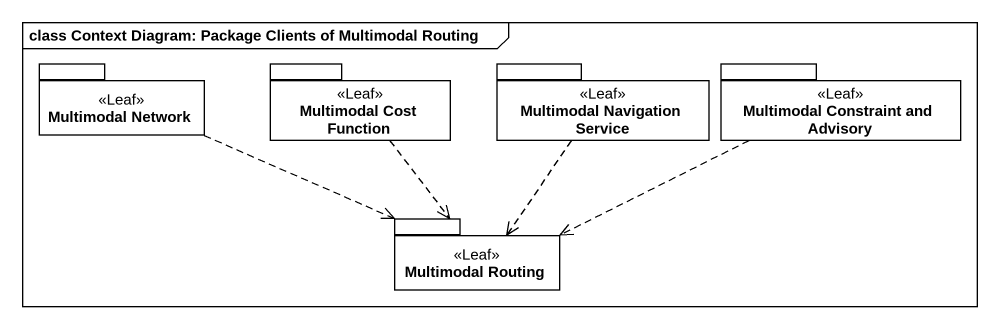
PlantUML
@startuml
mainframe class Context Diagram: Package Clients of Multimodal Routing
package "Multimodal Network" as Multimodal_Network <<Leaf>> {
}
package "Multimodal Cost Function" as Multimodal_Cost_Function <<Leaf>> {
}
package "Multimodal Navigation Service" as Multimodal_Navigation <<Leaf>> {
}
package "Multimodal Constraint and Advisory" as Multimodal_Constraint_and <<Leaf>> {
}
package "Multimodal Routing" as Multimodal_Routing <<Leaf>> {
}
Multimodal_Network .right.> Multimodal_Routing
Multimodal_Cost_Function ..> Multimodal_Routing
Multimodal_Navigation ..> Multimodal_Routing
Multimodal_Constraint_and .left.> Multimodal_Routing
@enduml
